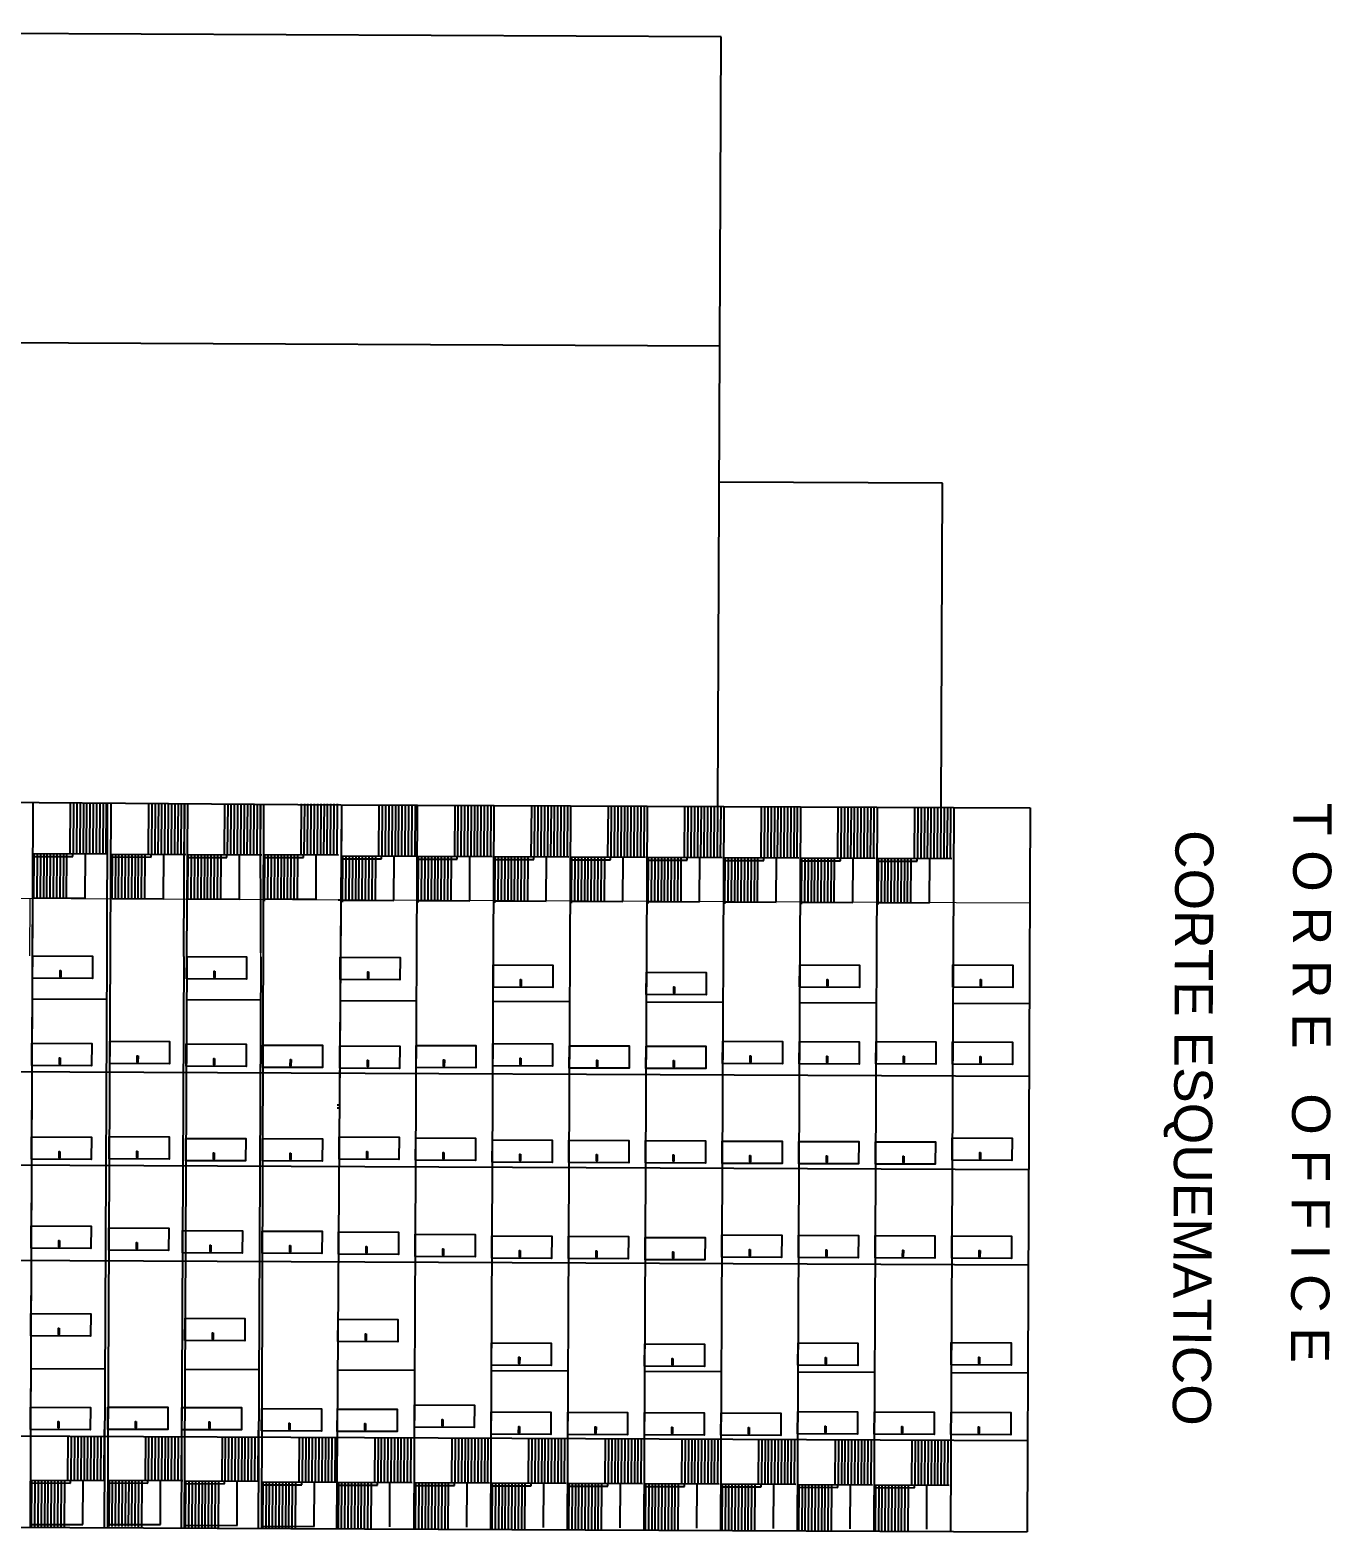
# Model space of a CAD drawing. Header units: metres. Extents: x 322294 to 7190115, y 7390841 to 10157759.
# Drawn here: x 323743.1 to 323947.7, y 7391652.4 to 7391888.4 of the extents above; entities that cross this region are included whole.
import ezdxf

# ---------------------------------------------------------------- set-up
doc = ezdxf.new("R2010")
doc.units = ezdxf.units.M
doc.layers.add('linagrossa', color=7, linetype='Continuous', lineweight=25)
doc.layers.add('PISO', color=254, linetype='Continuous', lineweight=9)
doc.styles.get("Standard").update_dxf_attribs({"font": 'arial.ttf'})

msp = doc.modelspace()

# ---------------------------------------------------------------- linework, layer by layer
at = {"layer": 'linagrossa'}
for p, q in [((323851.743, 7391887.372), (323622.748, 7391888.416)), ((323851.192, 7391766.387), (323851.743, 7391887.372)), ((323622.526, 7391839.854), (323851.522, 7391838.81)), ((323886.53, 7391817.196), (323851.424, 7391817.357)), ((323886.298, 7391766.232), (323886.53, 7391817.196)), ((323622.198, 7391767.911), (323791.971, 7391766.648)), ((323743.532, 7391767.008), (323743.122, 7391653.078)), ((323749.426, 7391758.956), (323749.484, 7391766.981)), ((323749.941, 7391758.954), (323750, 7391766.978)), ((323750.456, 7391758.951), (323750.515, 7391766.974)), ((323750.971, 7391758.949), (323751.03, 7391766.97)), ((323751.487, 7391758.947), (323751.545, 7391766.966)), ((323752.002, 7391758.944), (323752.06, 7391766.963)), ((323752.517, 7391758.942), (323752.575, 7391766.959)), ((323753.032, 7391758.94), (323753.09, 7391766.955)), ((323753.547, 7391758.937), (323753.605, 7391766.952)), ((323754.062, 7391758.935), (323754.12, 7391766.948)), ((323754.577, 7391758.932), (323754.635, 7391766.944)), ((323755.092, 7391758.93), (323755.15, 7391766.94)), ((323755.252, 7391766.921), (323755.181, 7391742.85)), ((323755.829, 7391766.917), (323755.265, 7391653.023)), ((323761.723, 7391758.865), (323761.781, 7391766.89)), ((323762.238, 7391758.862), (323762.296, 7391766.886)), ((323762.753, 7391758.86), (323762.811, 7391766.882)), ((323763.268, 7391758.858), (323763.326, 7391766.879)), ((323763.783, 7391758.855), (323763.841, 7391766.875)), ((323764.298, 7391758.853), (323764.356, 7391766.871)), ((323764.813, 7391758.851), (323764.871, 7391766.868)), ((323765.328, 7391758.848), (323765.386, 7391766.864)), ((323765.843, 7391758.846), (323765.901, 7391766.86)), ((323766.358, 7391758.843), (323766.416, 7391766.856)), ((323766.873, 7391758.841), (323766.931, 7391766.853)), ((323767.28, 7391742.795), (323767.365, 7391766.831)), ((323767.388, 7391758.839), (323767.446, 7391766.849)), ((323767.831, 7391766.828), (323767.722, 7391742.793)), ((323773.648, 7391758.804), (323773.706, 7391766.829)), ((323774.163, 7391758.801), (323774.222, 7391766.825)), ((323774.678, 7391758.799), (323774.737, 7391766.821)), ((323775.194, 7391758.797), (323775.252, 7391766.818)), ((323775.709, 7391758.794), (323775.767, 7391766.814)), ((323776.224, 7391758.792), (323776.282, 7391766.81)), ((323776.739, 7391758.789), (323776.797, 7391766.806)), ((323777.254, 7391758.787), (323777.312, 7391766.803)), ((323777.769, 7391758.785), (323777.827, 7391766.799)), ((323778.284, 7391758.782), (323778.342, 7391766.795)), ((323778.799, 7391758.78), (323778.857, 7391766.791)), ((323779.314, 7391758.778), (323779.372, 7391766.788)), ((323779.379, 7391743.365), (323779.347, 7391766.742)), ((323779.806, 7391766.739), (323779.466, 7391652.912)), ((323785.701, 7391758.793), (323785.759, 7391766.818)), ((323786.216, 7391758.791), (323786.274, 7391766.814)), ((323786.731, 7391758.788), (323786.789, 7391766.811)), ((323787.246, 7391758.786), (323787.304, 7391766.807)), ((323787.761, 7391758.784), (323787.819, 7391766.803)), ((323788.276, 7391758.781), (323788.334, 7391766.8)), ((323788.791, 7391758.779), (323788.849, 7391766.796)), ((323789.306, 7391758.776), (323789.364, 7391766.792)), ((323789.821, 7391758.774), (323789.879, 7391766.788)), ((323790.336, 7391758.772), (323790.394, 7391766.785)), ((323790.851, 7391758.769), (323790.909, 7391766.781)), ((323792.053, 7391766.648), (323791.292, 7391652.858)), ((323791.366, 7391758.767), (323791.424, 7391766.777)), ((323791.971, 7391766.648), (323900.316, 7391766.17)), ((323797.947, 7391758.595), (323798.005, 7391766.62)), ((323798.462, 7391758.593), (323798.52, 7391766.617)), ((323798.977, 7391758.591), (323799.035, 7391766.613)), ((323799.492, 7391758.588), (323799.55, 7391766.609)), ((323800.007, 7391758.586), (323800.065, 7391766.606)), ((323800.522, 7391758.583), (323800.58, 7391766.602)), ((323801.037, 7391758.581), (323801.095, 7391766.598)), ((323801.552, 7391758.579), (323801.61, 7391766.594)), ((323802.067, 7391758.576), (323802.126, 7391766.591)), ((323802.583, 7391758.574), (323802.641, 7391766.587)), ((323803.098, 7391758.572), (323803.156, 7391766.583)), ((323803.953, 7391766.593), (323803.453, 7391652.803)), ((323803.613, 7391758.569), (323803.671, 7391766.579)), ((323809.847, 7391758.543), (323809.905, 7391766.568)), ((323810.362, 7391758.541), (323810.42, 7391766.564)), ((323810.877, 7391758.538), (323810.935, 7391766.561)), ((323811.392, 7391758.536), (323811.45, 7391766.557)), ((323811.907, 7391758.534), (323811.965, 7391766.553)), ((323812.422, 7391758.531), (323812.48, 7391766.549)), ((323812.937, 7391758.529), (323812.995, 7391766.546)), ((323813.452, 7391758.526), (323813.51, 7391766.542)), ((323813.967, 7391758.524), (323814.025, 7391766.538)), ((323814.482, 7391758.522), (323814.54, 7391766.535)), ((323814.997, 7391758.519), (323815.055, 7391766.531)), ((323815.998, 7391766.541), (323815.498, 7391652.75)), ((323815.512, 7391758.517), (323815.57, 7391766.527)), ((323821.892, 7391758.49), (323821.95, 7391766.515)), ((323822.407, 7391758.488), (323822.465, 7391766.511)), ((323822.922, 7391758.485), (323822.98, 7391766.508)), ((323823.437, 7391758.483), (323823.495, 7391766.504)), ((323823.952, 7391758.481), (323824.01, 7391766.5)), ((323824.467, 7391758.478), (323824.526, 7391766.497)), ((323824.982, 7391758.476), (323825.041, 7391766.493)), ((323825.498, 7391758.473), (323825.556, 7391766.489)), ((323826.013, 7391758.471), (323826.071, 7391766.485)), ((323826.528, 7391758.469), (323826.586, 7391766.482)), ((323827.043, 7391758.466), (323827.101, 7391766.478)), ((323828.044, 7391766.488), (323827.544, 7391652.697)), ((323827.558, 7391758.464), (323827.616, 7391766.474)), ((323833.938, 7391758.435), (323833.996, 7391766.46)), ((323834.453, 7391758.433), (323834.511, 7391766.457)), ((323834.968, 7391758.43), (323835.026, 7391766.453)), ((323835.483, 7391758.428), (323835.541, 7391766.449)), ((323835.998, 7391758.426), (323836.056, 7391766.445)), ((323836.513, 7391758.423), (323836.571, 7391766.442)), ((323837.028, 7391758.421), (323837.086, 7391766.438)), ((323837.543, 7391758.419), (323837.601, 7391766.434)), ((323838.058, 7391758.416), (323838.116, 7391766.43)), ((323838.573, 7391758.414), (323838.631, 7391766.427)), ((323839.088, 7391758.411), (323839.146, 7391766.423)), ((323840.089, 7391766.435), (323839.589, 7391652.644)), ((323839.603, 7391758.409), (323839.661, 7391766.419)), ((323845.983, 7391758.383), (323846.041, 7391766.409)), ((323846.498, 7391758.381), (323846.556, 7391766.405)), ((323847.013, 7391758.379), (323847.071, 7391766.401)), ((323847.528, 7391758.376), (323847.586, 7391766.397)), ((323848.043, 7391758.374), (323848.101, 7391766.394)), ((323848.558, 7391758.371), (323848.616, 7391766.39)), ((323849.073, 7391758.369), (323849.131, 7391766.386)), ((323849.588, 7391758.367), (323849.647, 7391766.382)), ((323850.104, 7391758.364), (323850.162, 7391766.379)), ((323850.619, 7391758.362), (323850.677, 7391766.375)), ((323851.134, 7391758.36), (323851.192, 7391766.371)), ((323852.134, 7391766.382), (323851.634, 7391652.591)), ((323851.649, 7391758.357), (323851.707, 7391766.367)), ((323858.028, 7391758.329), (323858.087, 7391766.354)), ((323858.544, 7391758.327), (323858.602, 7391766.351)), ((323859.059, 7391758.325), (323859.117, 7391766.347)), ((323859.574, 7391758.322), (323859.632, 7391766.343)), ((323860.089, 7391758.32), (323860.147, 7391766.34)), ((323860.604, 7391758.317), (323860.662, 7391766.336)), ((323861.119, 7391758.315), (323861.177, 7391766.332)), ((323861.634, 7391758.313), (323861.692, 7391766.328)), ((323862.149, 7391758.31), (323862.207, 7391766.325)), ((323862.664, 7391758.308), (323862.722, 7391766.321)), ((323863.179, 7391758.306), (323863.237, 7391766.317)), ((323864.18, 7391766.329), (323863.68, 7391652.538)), ((323863.694, 7391758.303), (323863.752, 7391766.313)), ((323870.074, 7391758.277), (323870.132, 7391766.302)), ((323870.589, 7391758.275), (323870.647, 7391766.298)), ((323871.104, 7391758.272), (323871.162, 7391766.295)), ((323871.619, 7391758.27), (323871.677, 7391766.291)), ((323872.134, 7391758.268), (323872.192, 7391766.287)), ((323872.649, 7391758.265), (323872.707, 7391766.284)), ((323873.164, 7391758.263), (323873.222, 7391766.28)), ((323873.679, 7391758.26), (323873.737, 7391766.276)), ((323874.194, 7391758.258), (323874.252, 7391766.272)), ((323874.709, 7391758.256), (323874.768, 7391766.269)), ((323875.225, 7391758.253), (323875.283, 7391766.265)), ((323876.225, 7391766.276), (323875.725, 7391652.485)), ((323875.74, 7391758.251), (323875.798, 7391766.261)), ((323882.119, 7391758.224), (323882.178, 7391766.249)), ((323882.634, 7391758.222), (323882.693, 7391766.246)), ((323883.15, 7391758.219), (323883.208, 7391766.242)), ((323883.665, 7391758.217), (323883.723, 7391766.238)), ((323884.18, 7391758.215), (323884.238, 7391766.234)), ((323884.695, 7391758.212), (323884.753, 7391766.231)), ((323885.21, 7391758.21), (323885.268, 7391766.227)), ((323885.725, 7391758.207), (323885.783, 7391766.223)), ((323886.24, 7391758.205), (323886.298, 7391766.219)), ((323886.755, 7391758.203), (323886.813, 7391766.216)), ((323887.27, 7391758.2), (323887.328, 7391766.212)), ((323888.271, 7391766.223), (323887.771, 7391652.433)), ((323887.785, 7391758.198), (323887.843, 7391766.208)), ((323900.316, 7391766.17), (323899.816, 7391652.38)), ((323792.039, 7391764.624), (323791.741, 7391719.94)), ((323743.496, 7391758.984), (323755.31, 7391758.929)), ((323743.71, 7391751.944), (323743.761, 7391758.982)), ((323744.225, 7391751.941), (323744.276, 7391758.98)), ((323744.74, 7391751.939), (323744.791, 7391758.978)), ((323745.255, 7391751.937), (323745.306, 7391758.975)), ((323745.77, 7391751.934), (323745.821, 7391758.973)), ((323746.285, 7391751.932), (323746.336, 7391758.97)), ((323746.8, 7391751.93), (323746.851, 7391758.968)), ((323747.315, 7391751.927), (323747.366, 7391758.966)), ((323747.83, 7391751.925), (323747.881, 7391758.963)), ((323748.345, 7391751.923), (323748.396, 7391758.961)), ((323748.86, 7391751.92), (323748.911, 7391758.959)), ((323749.831, 7391758.512), (323749.833, 7391758.954)), ((323751.786, 7391751.977), (323751.818, 7391758.945)), ((323743.494, 7391758.541), (323749.831, 7391758.512)), ((323755.791, 7391758.45), (323762.128, 7391758.421)), ((323755.792, 7391758.892), (323767.606, 7391758.838)), ((323756.006, 7391751.888), (323756.057, 7391758.891)), ((323756.521, 7391751.885), (323756.572, 7391758.888)), ((323757.036, 7391751.883), (323757.087, 7391758.886)), ((323757.551, 7391751.881), (323757.602, 7391758.884)), ((323758.066, 7391751.878), (323758.117, 7391758.881)), ((323758.582, 7391751.876), (323758.632, 7391758.879)), ((323759.097, 7391751.874), (323759.147, 7391758.877)), ((323759.612, 7391751.871), (323759.662, 7391758.874)), ((323760.127, 7391751.869), (323760.177, 7391758.872)), ((323760.642, 7391751.867), (323760.693, 7391758.869)), ((323761.157, 7391751.864), (323761.208, 7391758.867)), ((323762.128, 7391758.421), (323762.13, 7391758.863)), ((323764.082, 7391751.886), (323764.114, 7391758.854)), ((323767.716, 7391758.389), (323774.053, 7391758.36)), ((323767.718, 7391758.831), (323779.532, 7391758.777)), ((323767.932, 7391751.833), (323767.983, 7391758.83)), ((323768.447, 7391751.831), (323768.498, 7391758.827)), ((323768.962, 7391751.829), (323769.013, 7391758.825)), ((323769.477, 7391751.826), (323769.528, 7391758.823)), ((323769.992, 7391751.824), (323770.043, 7391758.82)), ((323770.507, 7391751.822), (323770.558, 7391758.818)), ((323771.022, 7391751.819), (323771.073, 7391758.816)), ((323771.537, 7391751.817), (323771.588, 7391758.813)), ((323772.052, 7391751.815), (323772.103, 7391758.811)), ((323772.567, 7391751.812), (323772.618, 7391758.808)), ((323773.083, 7391751.81), (323773.133, 7391758.806)), ((323774.053, 7391758.36), (323774.055, 7391758.802)), ((323776.008, 7391751.825), (323776.04, 7391758.793)), ((323779.769, 7391758.378), (323786.105, 7391758.349)), ((323779.77, 7391758.82), (323791.584, 7391758.766)), ((323779.982, 7391751.53), (323780.035, 7391758.819)), ((323780.499, 7391751.776), (323780.55, 7391758.817)), ((323781.014, 7391751.774), (323781.065, 7391758.814)), ((323781.529, 7391751.771), (323781.58, 7391758.812)), ((323782.044, 7391751.769), (323782.095, 7391758.81)), ((323782.559, 7391751.767), (323782.61, 7391758.807)), ((323783.074, 7391751.764), (323783.125, 7391758.805)), ((323783.589, 7391751.762), (323783.64, 7391758.803)), ((323784.104, 7391751.76), (323784.155, 7391758.8)), ((323784.619, 7391751.757), (323784.67, 7391758.798)), ((323785.134, 7391751.755), (323785.186, 7391758.795)), ((323786.105, 7391758.349), (323786.108, 7391758.791)), ((323788.06, 7391751.814), (323788.092, 7391758.782)), ((323792.015, 7391758.18), (323798.352, 7391758.151)), ((323792.016, 7391758.623), (323803.831, 7391758.568)), ((323792.228, 7391751.332), (323792.281, 7391758.621)), ((323792.745, 7391751.578), (323792.796, 7391758.619)), ((323793.26, 7391751.576), (323793.311, 7391758.617)), ((323793.775, 7391751.574), (323793.827, 7391758.614)), ((323794.291, 7391751.571), (323794.342, 7391758.612)), ((323794.806, 7391751.569), (323794.857, 7391758.61)), ((323795.321, 7391751.567), (323795.372, 7391758.607)), ((323795.836, 7391751.564), (323795.887, 7391758.605)), ((323796.351, 7391751.562), (323796.402, 7391758.602)), ((323796.866, 7391751.56), (323796.917, 7391758.6)), ((323797.381, 7391751.557), (323797.432, 7391758.598)), ((323798.352, 7391758.151), (323798.354, 7391758.593)), ((323800.306, 7391751.616), (323800.338, 7391758.584)), ((323803.915, 7391758.128), (323810.252, 7391758.099)), ((323803.916, 7391758.57), (323815.73, 7391758.516)), ((323804.128, 7391751.28), (323804.181, 7391758.569)), ((323804.645, 7391751.526), (323804.696, 7391758.567)), ((323805.16, 7391751.524), (323805.211, 7391758.564)), ((323805.675, 7391751.521), (323805.726, 7391758.562)), ((323806.19, 7391751.519), (323806.241, 7391758.56)), ((323806.705, 7391751.517), (323806.756, 7391758.557)), ((323807.22, 7391751.514), (323807.271, 7391758.555)), ((323807.735, 7391751.512), (323807.786, 7391758.552)), ((323808.25, 7391751.51), (323808.301, 7391758.55)), ((323808.766, 7391751.507), (323808.817, 7391758.548)), ((323809.281, 7391751.505), (323809.332, 7391758.545)), ((323810.252, 7391758.099), (323810.254, 7391758.541)), ((323812.206, 7391751.564), (323812.238, 7391758.532)), ((323815.96, 7391758.075), (323822.297, 7391758.046)), ((323815.962, 7391758.517), (323827.776, 7391758.463)), ((323816.174, 7391751.227), (323816.226, 7391758.516)), ((323816.691, 7391751.473), (323816.742, 7391758.514)), ((323817.206, 7391751.471), (323817.257, 7391758.511)), ((323817.721, 7391751.468), (323817.772, 7391758.509)), ((323818.236, 7391751.466), (323818.287, 7391758.507)), ((323818.751, 7391751.464), (323818.802, 7391758.504)), ((323819.266, 7391751.461), (323819.317, 7391758.502)), ((323819.781, 7391751.459), (323819.832, 7391758.5)), ((323820.296, 7391751.457), (323820.347, 7391758.497)), ((323820.811, 7391751.454), (323820.862, 7391758.495)), ((323821.326, 7391751.452), (323821.377, 7391758.492)), ((323822.297, 7391758.046), (323822.299, 7391758.488)), ((323824.251, 7391751.511), (323824.284, 7391758.479)), ((323828.006, 7391758.02), (323834.342, 7391757.991)), ((323828.007, 7391758.463), (323839.821, 7391758.408)), ((323828.219, 7391751.172), (323828.272, 7391758.461)), ((323828.736, 7391751.418), (323828.787, 7391758.459)), ((323829.251, 7391751.416), (323829.302, 7391758.457)), ((323829.766, 7391751.414), (323829.817, 7391758.454)), ((323830.281, 7391751.411), (323830.332, 7391758.452)), ((323830.796, 7391751.409), (323830.847, 7391758.449)), ((323831.311, 7391751.406), (323831.362, 7391758.447)), ((323831.826, 7391751.404), (323831.877, 7391758.445)), ((323832.341, 7391751.402), (323832.392, 7391758.442)), ((323832.856, 7391751.399), (323832.907, 7391758.44)), ((323833.371, 7391751.397), (323833.423, 7391758.438)), ((323834.342, 7391757.991), (323834.345, 7391758.433)), ((323836.297, 7391751.456), (323836.329, 7391758.424)), ((323840.051, 7391757.968), (323846.388, 7391757.939)), ((323840.053, 7391758.411), (323851.867, 7391758.356)), ((323840.265, 7391751.12), (323840.317, 7391758.409)), ((323840.781, 7391751.366), (323840.832, 7391758.407)), ((323841.296, 7391751.364), (323841.348, 7391758.405)), ((323841.812, 7391751.362), (323841.863, 7391758.402)), ((323842.327, 7391751.359), (323842.378, 7391758.4)), ((323842.842, 7391751.357), (323842.893, 7391758.398)), ((323843.357, 7391751.355), (323843.408, 7391758.395)), ((323843.872, 7391751.352), (323843.923, 7391758.393)), ((323844.387, 7391751.35), (323844.438, 7391758.39)), ((323844.902, 7391751.348), (323844.953, 7391758.388)), ((323845.417, 7391751.345), (323845.468, 7391758.386)), ((323846.388, 7391757.939), (323846.39, 7391758.381)), ((323848.342, 7391751.404), (323848.374, 7391758.372)), ((323852.097, 7391757.914), (323858.433, 7391757.885)), ((323852.098, 7391758.357), (323863.912, 7391758.302)), ((323852.31, 7391751.066), (323852.363, 7391758.355)), ((323852.827, 7391751.312), (323852.878, 7391758.353)), ((323853.342, 7391751.31), (323853.393, 7391758.351)), ((323853.857, 7391751.308), (323853.908, 7391758.348)), ((323854.372, 7391751.305), (323854.423, 7391758.346)), ((323854.887, 7391751.303), (323854.938, 7391758.344)), ((323855.402, 7391751.301), (323855.453, 7391758.341)), ((323855.917, 7391751.298), (323855.968, 7391758.339)), ((323856.432, 7391751.296), (323856.483, 7391758.336)), ((323856.947, 7391751.294), (323856.998, 7391758.334)), ((323857.462, 7391751.291), (323857.513, 7391758.332)), ((323858.433, 7391757.885), (323858.435, 7391758.327)), ((323860.388, 7391751.35), (323860.42, 7391758.318)), ((323864.142, 7391757.862), (323870.479, 7391757.833)), ((323864.143, 7391758.304), (323875.958, 7391758.25)), ((323864.355, 7391751.014), (323864.408, 7391758.303)), ((323864.872, 7391751.26), (323864.923, 7391758.301)), ((323865.387, 7391751.258), (323865.438, 7391758.298)), ((323865.902, 7391751.255), (323865.953, 7391758.296)), ((323866.417, 7391751.253), (323866.469, 7391758.294)), ((323866.933, 7391751.251), (323866.984, 7391758.291)), ((323867.448, 7391751.248), (323867.499, 7391758.289)), ((323867.963, 7391751.246), (323868.014, 7391758.287)), ((323868.478, 7391751.244), (323868.529, 7391758.284)), ((323868.993, 7391751.241), (323869.044, 7391758.282)), ((323869.508, 7391751.239), (323869.559, 7391758.279)), ((323870.479, 7391757.833), (323870.481, 7391758.275)), ((323872.433, 7391751.298), (323872.465, 7391758.266)), ((323876.188, 7391757.809), (323882.524, 7391757.78)), ((323876.189, 7391758.251), (323888.003, 7391758.197)), ((323876.401, 7391750.961), (323876.454, 7391758.25)), ((323876.918, 7391751.207), (323876.969, 7391758.248)), ((323877.433, 7391751.205), (323877.484, 7391758.245)), ((323877.948, 7391751.202), (323877.999, 7391758.243)), ((323878.463, 7391751.2), (323878.514, 7391758.241)), ((323878.978, 7391751.198), (323879.029, 7391758.238)), ((323879.493, 7391751.195), (323879.544, 7391758.236)), ((323880.008, 7391751.193), (323880.059, 7391758.234)), ((323880.523, 7391751.191), (323880.574, 7391758.231)), ((323881.038, 7391751.188), (323881.089, 7391758.229)), ((323881.553, 7391751.186), (323881.604, 7391758.226)), ((323882.524, 7391757.78), (323882.526, 7391758.222)), ((323884.479, 7391751.245), (323884.511, 7391758.213)), ((323743.49, 7391755.169), (323743.122, 7391653.078)), ((323743.71, 7391752.014), (323751.786, 7391751.977)), ((323756.006, 7391751.923), (323764.082, 7391751.886)), ((323767.932, 7391751.862), (323776.008, 7391751.825)), ((323779.984, 7391751.851), (323788.06, 7391751.814)), ((323791.521, 7391751.726), (323791.853, 7391751.724)), ((323792.231, 7391751.653), (323800.306, 7391751.616)), ((323804.131, 7391751.601), (323812.206, 7391751.564)), ((323816.176, 7391751.548), (323824.251, 7391751.511)), ((323828.221, 7391751.493), (323836.297, 7391751.456)), ((323840.267, 7391751.441), (323848.342, 7391751.404)), ((323852.312, 7391751.387), (323860.388, 7391751.35)), ((323864.358, 7391751.335), (323872.433, 7391751.298)), ((323876.403, 7391751.282), (323884.479, 7391751.245)), ((323755.181, 7391742.85), (323754.771, 7391653.025)), ((323767.28, 7391742.795), (323766.871, 7391652.97)), ((323767.731, 7391742.793), (323767.321, 7391652.968)), ((323779.38, 7391742.739), (323778.97, 7391652.915)), ((323743.421, 7391736.175), (323755.15, 7391736.122)), ((323767.7, 7391736.064), (323779.349, 7391736.011)), ((323791.847, 7391735.881), (323803.817, 7391735.829)), ((323815.863, 7391735.776), (323827.908, 7391735.723)), ((323839.954, 7391735.67), (323851.999, 7391735.617)), ((323864.045, 7391735.564), (323876.09, 7391735.511)), ((323888.136, 7391735.458), (323900.181, 7391735.405)), ((323622.004, 7391725.267), (323900.131, 7391724.025)), ((323791.371, 7391719.024), (323791.594, 7391719.023)), ((323791.374, 7391719.474), (323791.598, 7391719.473)), ((323900.066, 7391709.259), (323621.937, 7391710.527)), ((323621.869, 7391695.596), (323900.001, 7391694.356)), ((323743.212, 7391678.059), (323754.885, 7391678.006)), ((323767.435, 7391677.949), (323779.084, 7391677.895)), ((323791.459, 7391677.839), (323803.562, 7391677.786)), ((323815.608, 7391677.733), (323827.653, 7391677.68)), ((323839.699, 7391677.627), (323851.744, 7391677.574)), ((323863.79, 7391677.521), (323875.835, 7391677.468)), ((323887.881, 7391677.415), (323899.926, 7391677.362)), ((323700.734, 7391667.632), (323899.879, 7391666.724)), ((323749.068, 7391660.49), (323749.119, 7391667.412)), ((323749.126, 7391668.457), (323749.127, 7391668.515)), ((323749.583, 7391660.487), (323749.634, 7391667.409)), ((323749.641, 7391668.455), (323749.642, 7391668.511)), ((323750.099, 7391660.485), (323750.149, 7391667.407)), ((323750.156, 7391668.452), (323750.157, 7391668.507)), ((323750.614, 7391660.483), (323750.664, 7391667.404)), ((323750.671, 7391668.45), (323750.672, 7391668.504)), ((323751.129, 7391660.48), (323751.179, 7391667.402)), ((323751.186, 7391668.448), (323751.187, 7391668.5)), ((323751.644, 7391660.478), (323751.694, 7391667.4)), ((323751.701, 7391668.445), (323751.702, 7391668.496)), ((323752.159, 7391660.475), (323752.209, 7391667.397)), ((323752.217, 7391668.443), (323752.217, 7391668.492)), ((323752.674, 7391660.473), (323752.724, 7391667.395)), ((323753.189, 7391660.471), (323753.239, 7391667.393)), ((323753.704, 7391660.468), (323753.754, 7391667.39)), ((323754.219, 7391660.466), (323754.269, 7391667.388)), ((323754.734, 7391660.464), (323754.792, 7391668.474)), ((323761.237, 7391660.491), (323761.287, 7391667.356)), ((323761.295, 7391668.459), (323761.295, 7391668.516)), ((323761.752, 7391660.489), (323761.802, 7391667.354)), ((323761.81, 7391668.457), (323761.81, 7391668.513)), ((323762.267, 7391660.486), (323762.317, 7391667.351)), ((323762.325, 7391668.454), (323762.325, 7391668.509)), ((323762.782, 7391660.484), (323762.832, 7391667.349)), ((323762.84, 7391668.452), (323762.84, 7391668.505)), ((323763.297, 7391660.482), (323763.347, 7391667.347)), ((323763.355, 7391668.45), (323763.355, 7391668.501)), ((323763.812, 7391660.479), (323763.862, 7391667.344)), ((323763.87, 7391668.447), (323763.87, 7391668.498)), ((323764.327, 7391660.477), (323764.377, 7391667.342)), ((323764.385, 7391668.445), (323764.386, 7391668.494)), ((323764.842, 7391660.475), (323764.892, 7391667.34)), ((323765.358, 7391660.472), (323765.407, 7391667.337)), ((323765.873, 7391660.47), (323765.922, 7391667.335)), ((323766.388, 7391660.467), (323766.437, 7391667.333)), ((323766.903, 7391660.465), (323766.961, 7391668.475)), ((323773.285, 7391660.379), (323773.336, 7391667.301)), ((323773.344, 7391668.404), (323773.344, 7391668.404)), ((323773.801, 7391660.377), (323773.851, 7391667.299)), ((323773.859, 7391668.402), (323773.859, 7391668.401)), ((323774.316, 7391660.374), (323774.366, 7391667.296)), ((323774.374, 7391668.4), (323774.374, 7391668.397)), ((323774.831, 7391660.372), (323774.881, 7391667.294)), ((323774.889, 7391668.397), (323774.889, 7391668.393)), ((323775.346, 7391660.37), (323775.396, 7391667.292)), ((323775.404, 7391668.395), (323775.404, 7391668.389)), ((323775.861, 7391660.367), (323775.911, 7391667.289)), ((323775.919, 7391668.393), (323775.919, 7391668.386)), ((323776.376, 7391660.365), (323776.426, 7391667.287)), ((323776.891, 7391660.363), (323776.941, 7391667.285)), ((323777.406, 7391660.36), (323777.456, 7391667.282)), ((323777.921, 7391660.358), (323777.971, 7391667.28)), ((323778.436, 7391660.355), (323778.486, 7391667.278)), ((323778.951, 7391660.353), (323779.009, 7391668.363)), ((323785.4, 7391660.206), (323785.451, 7391667.246)), ((323785.458, 7391668.231), (323785.458, 7391668.231)), ((323785.915, 7391660.204), (323785.966, 7391667.244)), ((323785.973, 7391668.229), (323785.973, 7391668.227)), ((323786.43, 7391660.201), (323786.481, 7391667.241)), ((323786.488, 7391668.226), (323786.488, 7391668.224)), ((323786.945, 7391660.199), (323786.996, 7391667.239)), ((323787.004, 7391668.224), (323787.004, 7391668.22)), ((323787.46, 7391660.197), (323787.511, 7391667.236)), ((323787.519, 7391668.222), (323787.519, 7391668.216)), ((323787.975, 7391660.194), (323788.027, 7391667.234)), ((323788.034, 7391668.219), (323788.034, 7391668.212)), ((323788.491, 7391660.192), (323788.542, 7391667.232)), ((323788.549, 7391668.217), (323788.549, 7391668.209)), ((323789.006, 7391660.189), (323789.057, 7391667.229)), ((323789.521, 7391660.187), (323789.572, 7391667.227)), ((323790.036, 7391660.185), (323790.087, 7391667.225)), ((323790.551, 7391660.182), (323790.602, 7391667.222)), ((323791.066, 7391660.18), (323791.117, 7391667.22)), ((323797.287, 7391660.152), (323797.338, 7391667.192)), ((323797.802, 7391660.149), (323797.853, 7391667.189)), ((323798.317, 7391660.147), (323798.368, 7391667.187)), ((323798.832, 7391660.145), (323798.883, 7391667.185)), ((323799.347, 7391660.142), (323799.398, 7391667.182)), ((323799.862, 7391660.14), (323799.913, 7391667.18)), ((323800.377, 7391660.138), (323800.428, 7391667.178)), ((323800.892, 7391660.135), (323800.943, 7391667.175)), ((323801.407, 7391660.133), (323801.458, 7391667.173)), ((323801.922, 7391660.13), (323801.973, 7391667.171)), ((323802.437, 7391660.128), (323802.488, 7391667.168)), ((323802.952, 7391660.126), (323803.003, 7391667.166)), ((323809.414, 7391660.098), (323809.465, 7391667.138)), ((323809.929, 7391660.096), (323809.98, 7391667.136)), ((323810.444, 7391660.094), (323810.495, 7391667.134)), ((323810.959, 7391660.091), (323811.01, 7391667.131)), ((323811.474, 7391660.089), (323811.525, 7391667.129)), ((323811.989, 7391660.087), (323812.04, 7391667.127)), ((323812.505, 7391660.084), (323812.556, 7391667.124)), ((323813.02, 7391660.082), (323813.071, 7391667.122)), ((323813.535, 7391660.08), (323813.586, 7391667.12)), ((323814.05, 7391660.077), (323814.101, 7391667.117)), ((323814.565, 7391660.075), (323814.616, 7391667.115)), ((323815.08, 7391660.072), (323815.131, 7391667.113)), ((323821.46, 7391660.046), (323821.511, 7391667.085)), ((323821.975, 7391660.043), (323822.026, 7391667.083)), ((323822.49, 7391660.041), (323822.541, 7391667.081)), ((323823.005, 7391660.038), (323823.056, 7391667.078)), ((323823.52, 7391660.036), (323823.571, 7391667.076)), ((323824.035, 7391660.034), (323824.086, 7391667.074)), ((323824.55, 7391660.031), (323824.601, 7391667.071)), ((323825.065, 7391660.029), (323825.116, 7391667.069)), ((323825.58, 7391660.027), (323825.631, 7391667.067)), ((323826.095, 7391660.024), (323826.146, 7391667.064)), ((323826.61, 7391660.022), (323826.661, 7391667.062)), ((323827.125, 7391660.019), (323827.176, 7391667.06)), ((323833.505, 7391659.987), (323833.556, 7391667.027)), ((323834.02, 7391659.984), (323834.071, 7391667.024)), ((323834.535, 7391659.982), (323834.586, 7391667.022)), ((323835.05, 7391659.98), (323835.101, 7391667.019)), ((323835.565, 7391659.977), (323835.616, 7391667.017)), ((323836.08, 7391659.975), (323836.131, 7391667.015)), ((323836.595, 7391659.972), (323836.646, 7391667.012)), ((323837.11, 7391659.97), (323837.161, 7391667.01)), ((323837.626, 7391659.968), (323837.677, 7391667.008)), ((323838.141, 7391659.965), (323838.192, 7391667.005)), ((323838.656, 7391659.963), (323838.707, 7391667.003)), ((323839.171, 7391659.961), (323839.222, 7391667.001)), ((323845.55, 7391659.932), (323845.602, 7391666.972)), ((323846.066, 7391659.929), (323846.117, 7391666.969)), ((323846.581, 7391659.927), (323846.632, 7391666.967)), ((323847.096, 7391659.925), (323847.147, 7391666.965)), ((323847.611, 7391659.922), (323847.662, 7391666.962)), ((323848.126, 7391659.92), (323848.177, 7391666.96)), ((323848.641, 7391659.917), (323848.692, 7391666.958)), ((323849.156, 7391659.915), (323849.207, 7391666.955)), ((323849.671, 7391659.913), (323849.722, 7391666.953)), ((323850.186, 7391659.91), (323850.237, 7391666.95)), ((323850.701, 7391659.908), (323850.752, 7391666.948)), ((323851.216, 7391659.906), (323851.267, 7391666.946)), ((323857.596, 7391659.877), (323857.647, 7391666.917)), ((323858.111, 7391659.874), (323858.162, 7391666.914)), ((323858.626, 7391659.872), (323858.677, 7391666.912)), ((323859.141, 7391659.87), (323859.192, 7391666.91)), ((323859.656, 7391659.867), (323859.707, 7391666.907)), ((323860.171, 7391659.865), (323860.222, 7391666.905)), ((323860.686, 7391659.863), (323860.737, 7391666.903)), ((323861.201, 7391659.86), (323861.252, 7391666.9)), ((323861.716, 7391659.858), (323861.767, 7391666.898)), ((323862.231, 7391659.855), (323862.282, 7391666.896)), ((323862.747, 7391659.853), (323862.798, 7391666.893)), ((323863.262, 7391659.851), (323863.313, 7391666.891)), ((323869.641, 7391659.822), (323869.692, 7391666.862)), ((323870.156, 7391659.82), (323870.207, 7391666.859)), ((323870.671, 7391659.817), (323870.723, 7391666.857)), ((323871.187, 7391659.815), (323871.238, 7391666.855)), ((323871.702, 7391659.812), (323871.753, 7391666.852)), ((323872.217, 7391659.81), (323872.268, 7391666.85)), ((323872.732, 7391659.808), (323872.783, 7391666.848)), ((323873.247, 7391659.805), (323873.298, 7391666.845)), ((323873.762, 7391659.803), (323873.813, 7391666.843)), ((323874.277, 7391659.801), (323874.328, 7391666.841)), ((323874.792, 7391659.798), (323874.843, 7391666.838)), ((323875.307, 7391659.796), (323875.358, 7391666.836)), ((323881.687, 7391659.767), (323881.738, 7391666.807)), ((323882.202, 7391659.765), (323882.253, 7391666.804)), ((323882.717, 7391659.762), (323882.768, 7391666.802)), ((323883.232, 7391659.76), (323883.283, 7391666.8)), ((323883.747, 7391659.757), (323883.798, 7391666.797)), ((323884.262, 7391659.755), (323884.313, 7391666.795)), ((323884.777, 7391659.753), (323884.828, 7391666.793)), ((323885.292, 7391659.75), (323885.343, 7391666.79)), ((323885.807, 7391659.748), (323885.858, 7391666.788)), ((323886.322, 7391659.746), (323886.373, 7391666.786)), ((323886.837, 7391659.743), (323886.888, 7391666.783)), ((323887.352, 7391659.741), (323887.404, 7391666.781)), ((323743.137, 7391660.074), (323749.473, 7391660.046)), ((323743.138, 7391660.517), (323754.952, 7391660.463)), ((323743.35, 7391653.227), (323743.403, 7391660.516)), ((323743.865, 7391653.223), (323743.918, 7391660.513)), ((323744.38, 7391653.219), (323744.433, 7391660.511)), ((323744.895, 7391653.215), (323744.948, 7391660.509)), ((323745.41, 7391653.212), (323745.463, 7391660.506)), ((323745.925, 7391653.208), (323745.978, 7391660.504)), ((323746.44, 7391653.204), (323746.493, 7391660.501)), ((323746.955, 7391653.2), (323747.008, 7391660.499)), ((323747.47, 7391653.197), (323747.523, 7391660.497)), ((323747.985, 7391653.193), (323748.038, 7391660.494)), ((323748.5, 7391653.189), (323748.553, 7391660.492)), ((323749.473, 7391660.046), (323749.475, 7391660.488)), ((323751.428, 7391653.511), (323751.46, 7391660.479)), ((323755.305, 7391660.076), (323761.642, 7391660.047)), ((323755.307, 7391660.519), (323767.121, 7391660.464)), ((323755.519, 7391653.228), (323755.571, 7391660.517)), ((323756.034, 7391653.224), (323756.086, 7391660.515)), ((323756.549, 7391653.221), (323756.602, 7391660.513)), ((323757.064, 7391653.217), (323757.117, 7391660.51)), ((323757.579, 7391653.213), (323757.632, 7391660.508)), ((323758.094, 7391653.209), (323758.147, 7391660.505)), ((323758.609, 7391653.206), (323758.662, 7391660.503)), ((323759.124, 7391653.202), (323759.177, 7391660.501)), ((323759.639, 7391653.198), (323759.692, 7391660.498)), ((323760.154, 7391653.194), (323760.207, 7391660.496)), ((323760.669, 7391653.191), (323760.722, 7391660.494)), ((323761.642, 7391660.047), (323761.644, 7391660.489)), ((323763.596, 7391653.512), (323763.629, 7391660.48)), ((323767.354, 7391659.964), (323773.69, 7391659.935)), ((323767.355, 7391660.407), (323779.169, 7391660.352)), ((323767.567, 7391653.116), (323767.62, 7391660.405)), ((323768.082, 7391653.112), (323768.135, 7391660.403)), ((323768.597, 7391653.109), (323768.65, 7391660.401)), ((323769.112, 7391653.105), (323769.165, 7391660.398)), ((323769.627, 7391653.101), (323769.68, 7391660.396)), ((323770.142, 7391653.097), (323770.195, 7391660.393)), ((323770.657, 7391653.094), (323770.71, 7391660.391)), ((323771.172, 7391653.09), (323771.225, 7391660.389)), ((323771.687, 7391653.086), (323771.74, 7391660.386)), ((323772.202, 7391653.083), (323772.255, 7391660.384)), ((323772.718, 7391653.079), (323772.77, 7391660.382)), ((323773.69, 7391659.935), (323773.692, 7391660.377)), ((323775.645, 7391653.4), (323775.677, 7391660.368)), ((323779.468, 7391659.791), (323785.805, 7391659.762)), ((323779.47, 7391660.233), (323791.284, 7391660.179)), ((323779.682, 7391652.943), (323779.735, 7391660.232)), ((323780.197, 7391652.939), (323780.25, 7391660.23)), ((323780.712, 7391652.935), (323780.765, 7391660.227)), ((323781.227, 7391652.932), (323781.28, 7391660.225)), ((323781.742, 7391652.928), (323781.795, 7391660.223)), ((323782.257, 7391652.924), (323782.31, 7391660.22)), ((323782.772, 7391652.92), (323782.825, 7391660.218)), ((323783.287, 7391652.917), (323783.34, 7391660.215)), ((323783.802, 7391652.913), (323783.855, 7391660.213)), ((323784.317, 7391652.909), (323784.37, 7391660.211)), ((323784.832, 7391652.906), (323784.885, 7391660.208)), ((323785.805, 7391659.762), (323785.807, 7391660.204)), ((323787.76, 7391653.227), (323787.792, 7391660.195)), ((323791.356, 7391660.179), (323803.17, 7391660.125)), ((323791.568, 7391652.889), (323791.621, 7391660.178)), ((323792.083, 7391652.885), (323792.136, 7391660.176)), ((323792.598, 7391652.881), (323792.651, 7391660.173)), ((323793.113, 7391652.877), (323793.166, 7391660.171)), ((323793.628, 7391652.874), (323793.681, 7391660.168)), ((323794.144, 7391652.87), (323794.196, 7391660.166)), ((323794.659, 7391652.866), (323794.711, 7391660.164)), ((323795.174, 7391652.863), (323795.227, 7391660.161)), ((323795.689, 7391652.859), (323795.742, 7391660.159)), ((323796.204, 7391652.855), (323796.257, 7391660.157)), ((323796.719, 7391652.851), (323796.772, 7391660.154)), ((323797.692, 7391659.708), (323797.694, 7391660.15)), ((323799.646, 7391653.173), (323799.678, 7391660.141)), ((323803.484, 7391660.126), (323815.298, 7391660.071)), ((323803.696, 7391652.835), (323803.749, 7391660.125)), ((323804.211, 7391652.832), (323804.264, 7391660.122)), ((323804.726, 7391652.828), (323804.779, 7391660.12)), ((323805.241, 7391652.824), (323805.294, 7391660.117)), ((323805.756, 7391652.82), (323805.809, 7391660.115)), ((323806.271, 7391652.817), (323806.324, 7391660.113)), ((323806.786, 7391652.813), (323806.839, 7391660.11)), ((323807.301, 7391652.809), (323807.354, 7391660.108)), ((323807.816, 7391652.806), (323807.869, 7391660.106)), ((323808.331, 7391652.802), (323808.384, 7391660.103)), ((323808.846, 7391652.798), (323808.899, 7391660.101)), ((323809.819, 7391659.654), (323809.821, 7391660.097)), ((323811.773, 7391653.12), (323811.806, 7391660.087)), ((323815.529, 7391660.073), (323827.343, 7391660.018)), ((323815.741, 7391652.782), (323815.794, 7391660.072)), ((323816.256, 7391652.779), (323816.309, 7391660.069)), ((323816.771, 7391652.775), (323816.824, 7391660.067)), ((323817.286, 7391652.771), (323817.339, 7391660.065)), ((323817.801, 7391652.768), (323817.854, 7391660.062)), ((323818.316, 7391652.764), (323818.369, 7391660.06)), ((323818.831, 7391652.76), (323818.884, 7391660.057)), ((323819.346, 7391652.756), (323819.399, 7391660.055)), ((323819.862, 7391652.753), (323819.914, 7391660.053)), ((323820.377, 7391652.749), (323820.429, 7391660.05)), ((323820.892, 7391652.745), (323820.945, 7391660.048)), ((323821.865, 7391659.602), (323821.867, 7391660.044)), ((323823.819, 7391653.067), (323823.851, 7391660.035)), ((323827.575, 7391660.014), (323839.389, 7391659.96)), ((323827.787, 7391652.724), (323827.839, 7391660.013)), ((323828.302, 7391652.72), (323828.354, 7391660.01)), ((323828.817, 7391652.716), (323828.87, 7391660.008)), ((323829.332, 7391652.712), (323829.385, 7391660.006)), ((323829.847, 7391652.709), (323829.9, 7391660.003)), ((323830.362, 7391652.705), (323830.415, 7391660.001)), ((323830.877, 7391652.701), (323830.93, 7391659.999)), ((323831.392, 7391652.697), (323831.445, 7391659.996)), ((323831.907, 7391652.694), (323831.96, 7391659.994)), ((323832.422, 7391652.69), (323832.475, 7391659.991)), ((323832.937, 7391652.686), (323832.99, 7391659.989)), ((323833.91, 7391659.543), (323833.912, 7391659.985)), ((323835.864, 7391653.008), (323835.896, 7391659.976)), ((323839.62, 7391659.959), (323851.434, 7391659.905)), ((323839.832, 7391652.669), (323839.885, 7391659.958)), ((323840.347, 7391652.665), (323840.4, 7391659.955)), ((323840.862, 7391652.661), (323840.915, 7391659.953)), ((323841.377, 7391652.657), (323841.43, 7391659.951)), ((323841.892, 7391652.654), (323841.945, 7391659.948)), ((323842.407, 7391652.65), (323842.46, 7391659.946)), ((323842.922, 7391652.646), (323842.975, 7391659.944)), ((323843.437, 7391652.642), (323843.49, 7391659.941)), ((323843.952, 7391652.639), (323844.005, 7391659.939)), ((323844.467, 7391652.635), (323844.52, 7391659.936)), ((323844.982, 7391652.631), (323845.035, 7391659.934)), ((323845.955, 7391659.488), (323845.957, 7391659.93)), ((323847.91, 7391652.953), (323847.942, 7391659.921)), ((323851.665, 7391659.904), (323863.48, 7391659.85)), ((323851.877, 7391652.614), (323851.93, 7391659.903)), ((323852.392, 7391652.61), (323852.445, 7391659.901)), ((323852.908, 7391652.606), (323852.96, 7391659.898)), ((323853.423, 7391652.603), (323853.475, 7391659.896)), ((323853.938, 7391652.599), (323853.991, 7391659.893)), ((323854.453, 7391652.595), (323854.506, 7391659.891)), ((323854.968, 7391652.591), (323855.021, 7391659.889)), ((323855.483, 7391652.588), (323855.536, 7391659.886)), ((323855.998, 7391652.584), (323856.051, 7391659.884)), ((323856.513, 7391652.58), (323856.566, 7391659.882)), ((323857.028, 7391652.576), (323857.081, 7391659.879)), ((323858.001, 7391659.433), (323858.003, 7391659.875)), ((323859.955, 7391652.898), (323859.987, 7391659.866)), ((323863.711, 7391659.849), (323875.525, 7391659.795)), ((323863.923, 7391652.559), (323863.976, 7391659.848)), ((323864.438, 7391652.555), (323864.491, 7391659.846)), ((323864.953, 7391652.551), (323865.006, 7391659.843)), ((323865.468, 7391652.548), (323865.521, 7391659.841)), ((323865.983, 7391652.544), (323866.036, 7391659.839)), ((323866.498, 7391652.54), (323866.551, 7391659.836)), ((323867.013, 7391652.536), (323867.066, 7391659.834)), ((323867.528, 7391652.533), (323867.581, 7391659.831)), ((323868.043, 7391652.529), (323868.096, 7391659.829)), ((323868.558, 7391652.525), (323868.611, 7391659.827)), ((323869.073, 7391652.521), (323869.126, 7391659.824)), ((323870.046, 7391659.378), (323870.048, 7391659.82)), ((323872.001, 7391652.843), (323872.033, 7391659.811)), ((323875.756, 7391659.794), (323887.57, 7391659.74)), ((323875.968, 7391652.504), (323876.021, 7391659.793)), ((323876.483, 7391652.5), (323876.536, 7391659.791)), ((323876.998, 7391652.496), (323877.051, 7391659.788)), ((323877.513, 7391652.493), (323877.566, 7391659.786)), ((323878.029, 7391652.489), (323878.081, 7391659.784)), ((323878.544, 7391652.485), (323878.596, 7391659.781)), ((323879.059, 7391652.481), (323879.112, 7391659.779)), ((323879.574, 7391652.478), (323879.627, 7391659.776)), ((323880.089, 7391652.474), (323880.142, 7391659.774)), ((323880.604, 7391652.47), (323880.657, 7391659.772)), ((323881.119, 7391652.467), (323881.172, 7391659.769)), ((323791.355, 7391659.737), (323797.692, 7391659.708)), ((323803.482, 7391659.683), (323809.819, 7391659.654)), ((323815.528, 7391659.63), (323821.865, 7391659.602)), ((323827.573, 7391659.572), (323833.91, 7391659.543)), ((323839.619, 7391659.517), (323845.955, 7391659.488)), ((323851.664, 7391659.462), (323858.001, 7391659.433)), ((323863.71, 7391659.407), (323870.046, 7391659.378)), ((323875.755, 7391659.352), (323882.092, 7391659.323)), ((323882.092, 7391659.323), (323882.094, 7391659.765)), ((323884.046, 7391652.788), (323884.078, 7391659.756)), ((323621.677, 7391653.632), (323899.816, 7391652.364)), ((323743.352, 7391653.548), (323751.428, 7391653.511)), ((323755.521, 7391653.549), (323763.596, 7391653.512)), ((323767.569, 7391653.437), (323775.645, 7391653.4)), ((323779.684, 7391653.264), (323787.76, 7391653.227))]:
    msp.add_line(p, q, dxfattribs=at)
for points in [[(323743.516, 7391739.394), (323743.532, 7391742.903), (323752.935, 7391742.86), (323752.919, 7391739.351)], [(323767.715, 7391739.284), (323767.731, 7391742.793), (323777.134, 7391742.75), (323777.118, 7391739.241)], [(323791.847, 7391739.174), (323791.863, 7391742.683), (323801.267, 7391742.64), (323801.251, 7391739.131)], [(323747.965, 7391740.614), (323747.961, 7391739.62), (323747.854, 7391739.621), (323747.859, 7391740.615)], [(323772.164, 7391740.504), (323772.16, 7391739.51), (323772.053, 7391739.511), (323772.058, 7391740.505)], [(323796.297, 7391740.394), (323796.292, 7391739.4), (323796.186, 7391739.4), (323796.191, 7391740.395)], [(323815.872, 7391737.992), (323815.888, 7391741.501), (323825.292, 7391741.458), (323825.276, 7391737.949)], [(323839.958, 7391736.812), (323839.974, 7391740.321), (323849.378, 7391740.279), (323849.362, 7391736.77)], [(323864.055, 7391737.989), (323864.071, 7391741.498), (323873.474, 7391741.455), (323873.458, 7391737.946)], [(323888.146, 7391737.987), (323888.162, 7391741.496), (323897.566, 7391741.453), (323897.55, 7391737.944)], [(323820.322, 7391739.213), (323820.317, 7391738.219), (323820.211, 7391738.219), (323820.215, 7391739.213)], [(323844.408, 7391738.033), (323844.404, 7391737.039), (323844.297, 7391737.039), (323844.302, 7391738.034)], [(323868.505, 7391739.209), (323868.5, 7391738.215), (323868.394, 7391738.215), (323868.398, 7391739.21)], [(323892.596, 7391739.207), (323892.591, 7391738.213), (323892.485, 7391738.214), (323892.49, 7391739.208)], [(323743.38, 7391725.678), (323743.396, 7391729.187), (323752.8, 7391729.144), (323752.784, 7391725.635)], [(323755.627, 7391725.972), (323755.643, 7391729.481), (323765.047, 7391729.438), (323765.031, 7391725.929)], [(323767.652, 7391725.563), (323767.668, 7391729.072), (323777.072, 7391729.029), (323777.056, 7391725.52)], [(323779.677, 7391725.381), (323779.693, 7391728.89), (323789.097, 7391728.847), (323789.081, 7391725.338)], [(323791.784, 7391725.271), (323791.8, 7391728.78), (323801.203, 7391728.737), (323801.187, 7391725.228)], [(323803.771, 7391725.336), (323803.787, 7391728.845), (323813.19, 7391728.802), (323813.174, 7391725.293)], [(323815.818, 7391725.602), (323815.834, 7391729.111), (323825.237, 7391729.068), (323825.221, 7391725.559)], [(323827.862, 7391725.28), (323827.878, 7391728.789), (323837.282, 7391728.746), (323837.266, 7391725.237)], [(323839.907, 7391725.227), (323839.923, 7391728.736), (323849.327, 7391728.693), (323849.311, 7391725.184)], [(323851.956, 7391725.974), (323851.972, 7391729.483), (323861.376, 7391729.441), (323861.36, 7391725.932)], [(323864.002, 7391725.922), (323864.018, 7391729.431), (323873.421, 7391729.388), (323873.405, 7391725.879)], [(323876.048, 7391725.919), (323876.064, 7391729.428), (323885.467, 7391729.385), (323885.451, 7391725.876)], [(323888.093, 7391725.866), (323888.109, 7391729.375), (323897.513, 7391729.332), (323897.497, 7391725.823)], [(323747.83, 7391726.899), (323747.825, 7391725.905), (323747.719, 7391725.905), (323747.723, 7391726.899)], [(323760.077, 7391727.193), (323760.073, 7391726.198), (323759.966, 7391726.199), (323759.971, 7391727.193)], [(323772.102, 7391726.783), (323772.097, 7391725.789), (323771.991, 7391725.79), (323771.995, 7391726.784)], [(323784.127, 7391726.601), (323784.122, 7391725.607), (323784.016, 7391725.608), (323784.02, 7391726.602)], [(323796.234, 7391726.492), (323796.229, 7391725.498), (323796.123, 7391725.498), (323796.127, 7391726.492)], [(323808.221, 7391726.557), (323808.216, 7391725.562), (323808.11, 7391725.563), (323808.114, 7391726.557)], [(323820.267, 7391726.822), (323820.263, 7391725.828), (323820.157, 7391725.829), (323820.161, 7391726.823)], [(323832.312, 7391726.5), (323832.307, 7391725.506), (323832.201, 7391725.507), (323832.205, 7391726.501)], [(323844.357, 7391726.448), (323844.353, 7391725.453), (323844.246, 7391725.454), (323844.251, 7391726.448)], [(323856.406, 7391727.195), (323856.402, 7391726.201), (323856.295, 7391726.201), (323856.3, 7391727.196)], [(323868.452, 7391727.142), (323868.447, 7391726.148), (323868.341, 7391726.148), (323868.345, 7391727.143)], [(323880.497, 7391727.139), (323880.493, 7391726.145), (323880.386, 7391726.146), (323880.391, 7391727.14)], [(323892.543, 7391727.086), (323892.538, 7391726.092), (323892.432, 7391726.093), (323892.436, 7391727.087)], [(323743.327, 7391710.951), (323743.343, 7391714.46), (323752.747, 7391714.417), (323752.731, 7391710.908)], [(323755.553, 7391711.007), (323755.569, 7391714.516), (323764.973, 7391714.473), (323764.957, 7391710.964)], [(323767.584, 7391710.714), (323767.6, 7391714.223), (323777.004, 7391714.18), (323776.988, 7391710.671)], [(323779.633, 7391710.698), (323779.649, 7391714.207), (323789.053, 7391714.164), (323789.037, 7391710.655)], [(323791.688, 7391710.961), (323791.704, 7391714.47), (323801.108, 7391714.427), (323801.092, 7391710.918)], [(323803.707, 7391710.8), (323803.723, 7391714.309), (323813.127, 7391714.266), (323813.111, 7391710.757)], [(323888.027, 7391710.782), (323888.043, 7391714.291), (323897.446, 7391714.248), (323897.43, 7391710.739)], [(323747.777, 7391712.171), (323747.772, 7391711.177), (323747.666, 7391711.178), (323747.67, 7391712.172)], [(323760.003, 7391712.227), (323759.999, 7391711.233), (323759.892, 7391711.234), (323759.897, 7391712.228)], [(323772.034, 7391711.935), (323772.03, 7391710.941), (323771.923, 7391710.941), (323771.928, 7391711.935)], [(323784.083, 7391711.919), (323784.078, 7391710.925), (323783.972, 7391710.925), (323783.977, 7391711.919)], [(323796.138, 7391712.182), (323796.133, 7391711.188), (323796.027, 7391711.188), (323796.032, 7391712.182)], [(323808.157, 7391712.02), (323808.152, 7391711.026), (323808.046, 7391711.027), (323808.05, 7391712.021)], [(323815.751, 7391710.496), (323815.767, 7391714.005), (323825.171, 7391713.962), (323825.155, 7391710.453)], [(323820.201, 7391711.716), (323820.197, 7391710.722), (323820.09, 7391710.722), (323820.095, 7391711.717)], [(323827.797, 7391710.443), (323827.813, 7391713.952), (323837.216, 7391713.909), (323837.2, 7391710.4)], [(323839.842, 7391710.39), (323839.858, 7391713.899), (323849.262, 7391713.856), (323849.246, 7391710.347)], [(323851.887, 7391710.299), (323851.903, 7391713.808), (323861.307, 7391713.765), (323861.291, 7391710.256)], [(323863.933, 7391710.246), (323863.949, 7391713.755), (323873.353, 7391713.712), (323873.337, 7391710.203)], [(323875.978, 7391710.193), (323875.994, 7391713.702), (323885.398, 7391713.659), (323885.382, 7391710.15)], [(323892.476, 7391712.003), (323892.472, 7391711.009), (323892.366, 7391711.009), (323892.37, 7391712.003)], [(323832.247, 7391711.663), (323832.242, 7391710.669), (323832.136, 7391710.67), (323832.14, 7391711.664)], [(323844.292, 7391711.61), (323844.287, 7391710.616), (323844.181, 7391710.617), (323844.186, 7391711.611)], [(323856.337, 7391711.52), (323856.333, 7391710.525), (323856.226, 7391710.526), (323856.231, 7391711.52)], [(323868.383, 7391711.467), (323868.378, 7391710.472), (323868.272, 7391710.473), (323868.276, 7391711.467)], [(323880.428, 7391711.414), (323880.424, 7391710.42), (323880.317, 7391710.42), (323880.322, 7391711.414)], [(323743.277, 7391696.947), (323743.293, 7391700.456), (323752.696, 7391700.413), (323752.68, 7391696.904)], [(323755.482, 7391696.635), (323755.498, 7391700.144), (323764.902, 7391700.101), (323764.886, 7391696.592)], [(323747.726, 7391698.168), (323747.722, 7391697.173), (323747.616, 7391697.174), (323747.62, 7391698.168)], [(323759.932, 7391697.856), (323759.927, 7391696.862), (323759.821, 7391696.862), (323759.826, 7391697.856)], [(323767.068, 7391696.226), (323767.084, 7391699.735), (323776.488, 7391699.692), (323776.472, 7391696.183)], [(323779.59, 7391696.156), (323779.606, 7391699.665), (323789.009, 7391699.622), (323788.993, 7391696.113)], [(323791.588, 7391696.002), (323791.604, 7391699.511), (323801.008, 7391699.469), (323800.992, 7391695.96)], [(323803.64, 7391695.652), (323803.656, 7391699.161), (323813.06, 7391699.118), (323813.044, 7391695.609)], [(323815.685, 7391695.378), (323815.701, 7391698.887), (323825.104, 7391698.844), (323825.088, 7391695.335)], [(323827.73, 7391695.325), (323827.746, 7391698.834), (323837.15, 7391698.791), (323837.134, 7391695.282)], [(323839.775, 7391695.156), (323839.791, 7391698.665), (323849.195, 7391698.623), (323849.179, 7391695.114)], [(323851.823, 7391695.55), (323851.839, 7391699.059), (323861.242, 7391699.017), (323861.226, 7391695.508)], [(323863.868, 7391695.497), (323863.884, 7391699.006), (323873.288, 7391698.964), (323873.272, 7391695.455)], [(323875.914, 7391695.445), (323875.93, 7391698.954), (323885.333, 7391698.911), (323885.317, 7391695.402)], [(323887.959, 7391695.392), (323887.975, 7391698.901), (323897.379, 7391698.858), (323897.363, 7391695.349)], [(323771.518, 7391697.447), (323771.513, 7391696.453), (323771.407, 7391696.453), (323771.411, 7391697.447)], [(323784.039, 7391697.376), (323784.035, 7391696.382), (323783.928, 7391696.383), (323783.933, 7391697.377)], [(323796.038, 7391697.223), (323796.033, 7391696.229), (323795.927, 7391696.229), (323795.932, 7391697.223)], [(323808.09, 7391696.873), (323808.086, 7391695.878), (323807.979, 7391695.879), (323807.984, 7391696.873)], [(323820.135, 7391696.598), (323820.13, 7391695.604), (323820.024, 7391695.605), (323820.028, 7391696.599)], [(323832.18, 7391696.545), (323832.176, 7391695.551), (323832.069, 7391695.552), (323832.074, 7391696.546)], [(323844.225, 7391696.377), (323844.221, 7391695.383), (323844.114, 7391695.383), (323844.119, 7391696.377)], [(323856.272, 7391696.771), (323856.268, 7391695.777), (323856.162, 7391695.777), (323856.166, 7391696.771)], [(323868.318, 7391696.718), (323868.313, 7391695.724), (323868.207, 7391695.724), (323868.211, 7391696.719)], [(323880.363, 7391696.665), (323880.359, 7391695.671), (323880.252, 7391695.671), (323880.257, 7391696.666)], [(323892.409, 7391696.612), (323892.404, 7391695.618), (323892.298, 7391695.619), (323892.302, 7391696.613)], [(323743.227, 7391683.18), (323743.243, 7391686.689), (323752.647, 7391686.647), (323752.631, 7391683.138)], [(323767.455, 7391682.447), (323767.471, 7391685.956), (323776.875, 7391685.913), (323776.859, 7391682.404)], [(323791.497, 7391682.294), (323791.513, 7391685.803), (323800.916, 7391685.76), (323800.9, 7391682.251)], [(323747.677, 7391684.401), (323747.672, 7391683.407), (323747.566, 7391683.407), (323747.57, 7391684.401)], [(323771.905, 7391683.667), (323771.901, 7391682.673), (323771.794, 7391682.673), (323771.799, 7391683.668)], [(323795.946, 7391683.515), (323795.942, 7391682.521), (323795.835, 7391682.521), (323795.84, 7391683.515)], [(323815.611, 7391678.591), (323815.627, 7391682.1), (323825.031, 7391682.057), (323825.015, 7391678.548)], [(323839.702, 7391678.409), (323839.718, 7391681.918), (323849.121, 7391681.875), (323849.105, 7391678.366)], [(323863.794, 7391678.567), (323863.81, 7391682.076), (323873.213, 7391682.033), (323873.197, 7391678.524)], [(323887.885, 7391678.629), (323887.901, 7391682.138), (323897.305, 7391682.095), (323897.289, 7391678.586)], [(323820.061, 7391679.811), (323820.056, 7391678.817), (323819.95, 7391678.817), (323819.954, 7391679.812)], [(323844.151, 7391679.63), (323844.147, 7391678.636), (323844.04, 7391678.636), (323844.045, 7391679.63)], [(323868.244, 7391679.787), (323868.239, 7391678.793), (323868.133, 7391678.794), (323868.137, 7391679.788)], [(323892.335, 7391679.849), (323892.331, 7391678.855), (323892.224, 7391678.856), (323892.229, 7391679.85)], [(323743.174, 7391668.484), (323743.19, 7391671.993), (323752.594, 7391671.95), (323752.578, 7391668.441)], [(323755.343, 7391668.486), (323755.359, 7391671.995), (323764.762, 7391671.952), (323764.746, 7391668.443)], [(323766.941, 7391668.433), (323766.957, 7391671.942), (323776.361, 7391671.9), (323776.345, 7391668.391)], [(323779.506, 7391668.258), (323779.522, 7391671.767), (323788.926, 7391671.724), (323788.91, 7391668.215)], [(323791.402, 7391668.179), (323791.418, 7391671.688), (323800.822, 7391671.645), (323800.806, 7391668.136)], [(323803.523, 7391668.833), (323803.539, 7391672.342), (323812.942, 7391672.299), (323812.926, 7391668.79)], [(323747.624, 7391669.705), (323747.619, 7391668.711), (323747.513, 7391668.711), (323747.518, 7391669.705)], [(323759.793, 7391669.707), (323759.788, 7391668.713), (323759.682, 7391668.713), (323759.686, 7391669.707)], [(323771.391, 7391669.654), (323771.387, 7391668.66), (323771.28, 7391668.66), (323771.285, 7391669.654)], [(323783.956, 7391669.479), (323783.951, 7391668.485), (323783.845, 7391668.485), (323783.85, 7391669.479)], [(323795.852, 7391669.399), (323795.847, 7391668.405), (323795.741, 7391668.406), (323795.746, 7391669.4)], [(323807.972, 7391670.054), (323807.968, 7391669.06), (323807.861, 7391669.06), (323807.866, 7391670.054)], [(323815.563, 7391667.74), (323815.579, 7391671.249), (323824.983, 7391671.207), (323824.967, 7391667.698)], [(323827.609, 7391667.687), (323827.625, 7391671.196), (323837.028, 7391671.154), (323837.012, 7391667.645)], [(323839.654, 7391667.626), (323839.67, 7391671.135), (323849.074, 7391671.092), (323849.058, 7391667.583)], [(323851.7, 7391667.573), (323851.716, 7391671.082), (323861.119, 7391671.039), (323861.103, 7391667.53)], [(323863.746, 7391667.792), (323863.762, 7391671.301), (323873.166, 7391671.258), (323873.15, 7391667.749)], [(323875.792, 7391667.739), (323875.808, 7391671.248), (323885.211, 7391671.205), (323885.195, 7391667.696)], [(323887.837, 7391667.686), (323887.853, 7391671.195), (323897.257, 7391671.152), (323897.241, 7391667.644)], [(323820.013, 7391668.961), (323820.009, 7391667.967), (323819.902, 7391667.967), (323819.907, 7391668.961)], [(323832.059, 7391668.908), (323832.054, 7391667.914), (323831.948, 7391667.914), (323831.952, 7391668.909)], [(323844.104, 7391668.846), (323844.1, 7391667.852), (323843.993, 7391667.853), (323843.998, 7391668.847)], [(323856.15, 7391668.793), (323856.145, 7391667.799), (323856.039, 7391667.8), (323856.043, 7391668.794)], [(323868.196, 7391669.013), (323868.192, 7391668.019), (323868.085, 7391668.019), (323868.09, 7391669.013)], [(323880.242, 7391668.96), (323880.237, 7391667.966), (323880.131, 7391667.966), (323880.135, 7391668.96)], [(323892.287, 7391668.907), (323892.283, 7391667.913), (323892.176, 7391667.913), (323892.181, 7391668.907)]]:
    msp.add_lwpolyline(points, close=True, dxfattribs=at)
at = {"layer": 'PISO'}
for p, q in [((323755.181, 7391742.85), (323755.252, 7391766.921)), ((323767.28, 7391742.795), (323767.365, 7391766.831)), ((323767.731, 7391742.793), (323767.831, 7391766.828)), ((323779.38, 7391742.739), (323779.347, 7391766.742)), ((323622.128, 7391752.498), (323900.251, 7391751.23)), ((323743.081, 7391742.905), (323743.123, 7391751.946)), ((323743.532, 7391742.903), (323743.573, 7391751.944)), ((323779.83, 7391742.737), (323779.871, 7391751.779))]:
    msp.add_line(p, q, dxfattribs=at)

# ---------------------------------------------------------------- texts
at = {"layer": 'linagrossa'}
for s, p in [('T O R R E   O F F I C E ', (323941.676, 7391766.967)), ('CORTE ESQUEMATICO', (323923.125, 7391762.688))]:
    msp.add_text(s, height=6.00156, rotation=269.73877, dxfattribs=at).set_placement(p)

doc.saveas('drawing.dxf')
